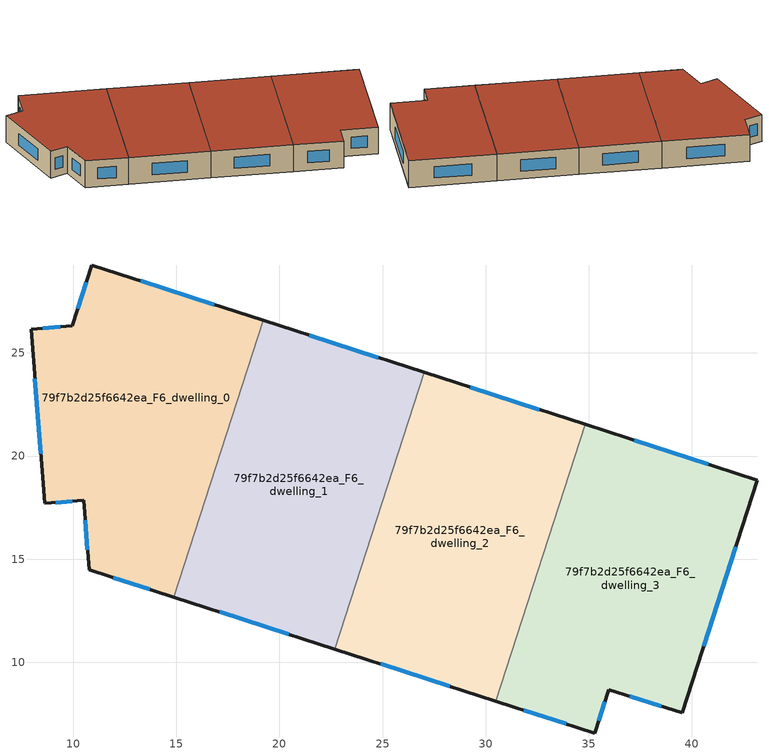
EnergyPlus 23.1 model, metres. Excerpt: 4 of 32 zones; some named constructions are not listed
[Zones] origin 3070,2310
79f7b2d25f6642ea_F6_dwelling_0
 floor to 79f7b2d25f6642ea_F5_dwelling_0 (EU_floor_Construction): 19.21,26.58 14.88,13.16 10.77,14.49 10.5,17.85 8.61,17.71 7.96,26.15 9.94,26.31 10.9,29.26 z18
 wall outside (EU_wall_Construction): 19.21,26.58 10.9,29.26 9.94,26.31 7.96,26.15 8.61,17.71 10.5,17.85 10.77,14.49 14.88,13.16 z18:21
 wall to 79f7b2d25f6642ea_F6_dwelling_1 (EU_wall_Construction): 14.88,13.16 19.21,26.58 z18:21
 window (EU_Window_Construction): 8.14,23.74 8.43,20.12 / 9.38,26.26 8.52,26.2 / 10.62,28.42 10.22,27.15 / 16.84,27.34 13.27,28.5 / 11.95,14.11 13.71,13.54 / 10.58,16.89 10.69,15.45 / 9.15,17.75 9.96,17.81 z18.86:20.14
 roof outside (EU_roof_Construction): 14.88,13.16 19.21,26.58 10.9,29.26 9.94,26.31 7.96,26.15 8.61,17.71 10.5,17.85 10.77,14.49 z21
79f7b2d25f6642ea_F6_dwelling_1
 floor to 79f7b2d25f6642ea_F5_dwelling_1 (EU_floor_Construction): 27.02,24.06 22.68,10.64 14.88,13.16 19.21,26.58 z18
 wall outside (EU_wall_Construction): 14.88,13.16 22.68,10.64 / 27.02,24.06 19.21,26.58 z18:21
 wall to 79f7b2d25f6642ea_F6_dwelling_2 (EU_wall_Construction): 22.68,10.64 27.02,24.06 z18:21
 window (EU_Window_Construction): 17.11,12.44 20.45,11.36 / 24.79,24.78 21.44,25.86 z18.86:20.14
 roof outside (EU_roof_Construction): 22.68,10.64 27.02,24.06 19.21,26.58 14.88,13.16 z21
79f7b2d25f6642ea_F6_dwelling_2
 floor to 79f7b2d25f6642ea_F5_dwelling_2 (EU_floor_Construction): 34.82,21.54 30.48,8.12 22.68,10.64 27.02,24.06 z18
 wall outside (EU_wall_Construction): 22.68,10.64 30.48,8.12 / 34.82,21.54 27.02,24.06 z18:21
 wall to 79f7b2d25f6642ea_F6_dwelling_3 (EU_wall_Construction): 30.48,8.12 34.82,21.54 z18:21
 window (EU_Window_Construction): 24.91,9.92 28.26,8.84 / 32.59,22.26 29.25,23.34 z18.86:20.14
 roof outside (EU_roof_Construction): 30.48,8.12 34.82,21.54 27.02,24.06 22.68,10.64 z21
79f7b2d25f6642ea_F6_dwelling_3
 floor to 79f7b2d25f6642ea_F5_dwelling_3 (EU_floor_Construction): 43.18,18.83 39.53,7.54 35.97,8.68 35.29,6.57 30.48,8.12 34.82,21.54 z18
 wall outside (EU_wall_Construction): 30.48,8.12 35.29,6.57 35.97,8.68 39.53,7.54 43.18,18.83 34.82,21.54 z18:21
 window (EU_Window_Construction): 31.86,7.68 33.91,7.02 / 40.79,19.61 37.21,20.76 / 40.58,10.77 42.14,15.61 / 36.99,8.35 38.51,7.87 / 35.48,7.17 35.77,8.08 z18.86:20.14
 roof outside (EU_roof_Construction): 39.53,7.54 43.18,18.83 34.82,21.54 30.48,8.12 35.29,6.57 35.97,8.68 z21
[SCHEDULE:CONSTANT]
Name | Hourly Value
EU_AlwaysOn | 1
EU_CoolingOff | 0
[SCHEDULE:FILE] Column Number=1; Rows to Skip at Top=0; Number of Hours of Data=8760; Column Separator=Comma; Interpolate to Timestep=No; Minutes per Item=60; Adjust Schedule for Daylight Savings=Yes
Name | File
EU_Step8_GainSchedule_79f7b2d25f6642ea_F5_dwelling_2_f000 | ../../schedules/79f7b2d25f6642ea/79f7b2d25f6642ea_F5_dwelling_2_f000_gain.csv
EU_Step8_GainSchedule_79f7b2d25f6642ea_F5_dwelling_3_f000 | ../../schedules/79f7b2d25f6642ea/79f7b2d25f6642ea_F5_dwelling_3_f000_gain.csv
EU_Step8_GainSchedule_79f7b2d25f6642ea_F6_dwelling_0_f000 | ../../schedules/79f7b2d25f6642ea/79f7b2d25f6642ea_F6_dwelling_0_f000_gain.csv
EU_Step8_GainSchedule_79f7b2d25f6642ea_F6_dwelling_1_f000 | ../../schedules/79f7b2d25f6642ea/79f7b2d25f6642ea_F6_dwelling_1_f000_gain.csv
EU_Step8_GainSchedule_79f7b2d25f6642ea_F6_dwelling_2_f000 | ../../schedules/79f7b2d25f6642ea/79f7b2d25f6642ea_F6_dwelling_2_f000_gain.csv
EU_Step8_GainSchedule_79f7b2d25f6642ea_F6_dwelling_3_f000 | ../../schedules/79f7b2d25f6642ea/79f7b2d25f6642ea_F6_dwelling_3_f000_gain.csv
